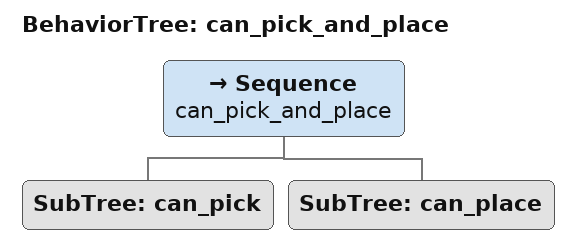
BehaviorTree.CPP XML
<?xml version="1.0"?>
<root BTCPP_format="4">
  <BehaviorTree ID="can_pick_and_place">
    <Sequence name="can_pick_and_place">
      <SubTree ID='can_pick'/>
      <SubTree ID='can_place'/>
    </Sequence>
  </BehaviorTree>
</root>
